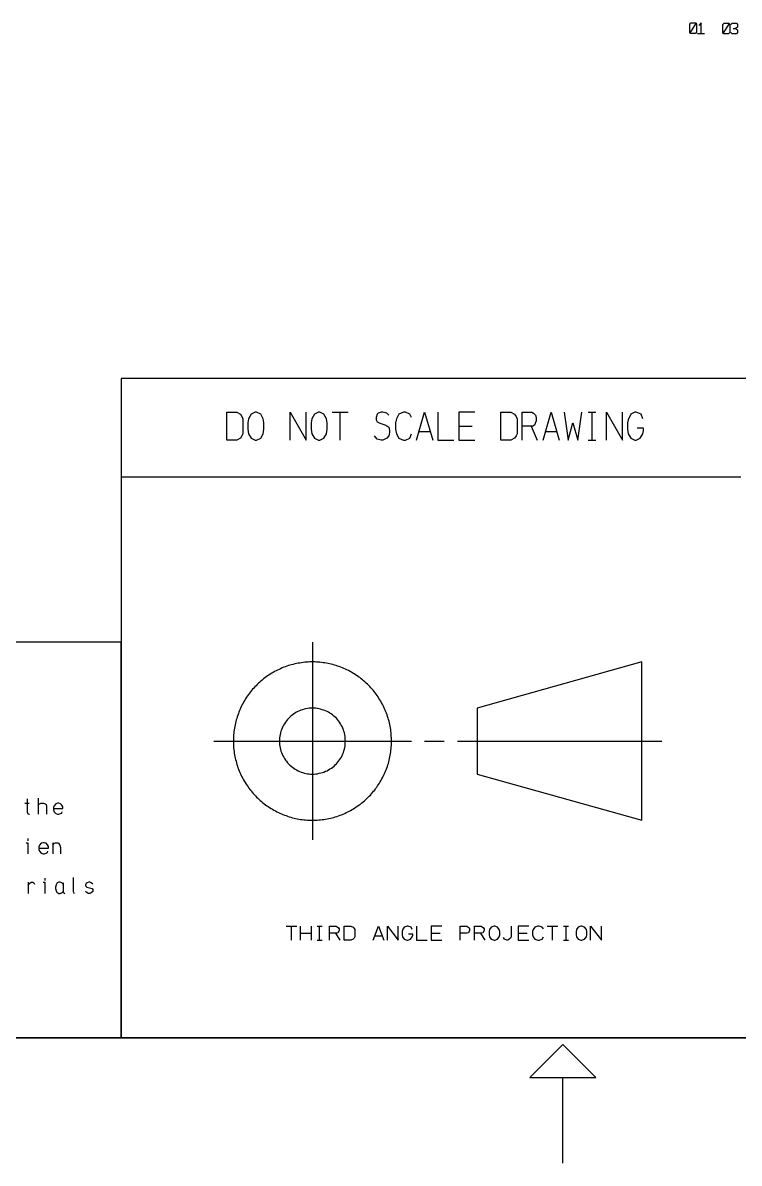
# Model space of a CAD drawing. Extents: x 0 to 1189, y 35 to 806.
# Drawn here: x 481.8 to 631.3, y 35.5 to 273.3 of the extents above; entities that cross this region are included whole.
import ezdxf

# ---------------------------------------------------------------- set-up
doc = ezdxf.new("R2010")
doc.units = 0
doc.layers.add('1', color=1, linetype='CONTINUOUS')

msp = doc.modelspace()

# ---------------------------------------------------------------- linework, layer by layer
at = {"layer": '1'}
for p, q in [((620.97, 273), (621.22, 273.28)), ((620.97, 271.08), (622.4, 273.28)), ((620.97, 271.35), (620.97, 273)), ((621.22, 271.08), (620.97, 271.35)), ((621.22, 273.28), (622.15, 273.28)), ((622.15, 273.28), (622.4, 273)), ((622.4, 271.35), (622.15, 271.08)), ((622.4, 273), (622.4, 271.35)), ((623.35, 273.28), (622.87, 272.73)), ((623.35, 271.08), (623.35, 273.28)), ((627.9, 272.9), (628.15, 273.18)), ((627.9, 270.98), (629.32, 273.18)), ((627.9, 271.25), (627.9, 272.9)), ((628.15, 270.98), (627.9, 271.25)), ((628.15, 273.18), (629.07, 273.18)), ((629.07, 273.18), (629.32, 272.9)), ((629.32, 271.25), (629.07, 270.98)), ((629.32, 272.9), (629.32, 271.25)), ((629.55, 272.9), (629.8, 273.18)), ((629.8, 270.98), (629.55, 271.25)), ((629.8, 273.18), (630.72, 273.18)), ((630.02, 272.08), (630.5, 272.08)), ((630.97, 272.35), (630.5, 272.08)), ((630.5, 272.08), (630.97, 271.8)), ((630.72, 273.18), (630.97, 272.9)), ((630.97, 271.25), (630.72, 270.98)), ((630.97, 272.9), (630.97, 272.35)), ((630.97, 271.8), (630.97, 271.25)), ((622.15, 271.08), (621.22, 271.08)), ((622.62, 271.08), (624.05, 271.08)), ((629.07, 270.98), (628.15, 270.98)), ((630.72, 270.98), (629.8, 270.98)), ((1162.45, 199.13), (502.35, 199.13)), ((502.35, 199.13), (502.35, 61.63)), ((524.38, 186.23), (524.38, 192.1)), ((524.38, 192.1), (526.43, 192.1)), ((526.43, 192.1), (527.2, 191.65)), ((527.2, 191.65), (527.53, 191.2)), ((527.53, 191.2), (527.73, 190.73)), ((527.73, 190.73), (527.73, 187.6)), ((528.88, 190.73), (528.78, 189.83)), ((529.45, 191.65), (528.88, 190.73)), ((530.3, 192.1), (529.45, 191.65)), ((530.6, 192.1), (530.3, 192.1)), ((531.45, 191.65), (530.6, 192.1)), ((531.98, 190.73), (531.45, 191.65)), ((532.13, 189.83), (531.98, 190.73)), ((537.58, 186.23), (537.58, 192.1)), ((537.58, 192.1), (540.93, 186.23)), ((540.93, 186.23), (540.93, 192.1)), ((542.08, 190.73), (541.98, 189.83)), ((542.65, 191.65), (542.08, 190.73)), ((543.5, 192.1), (542.65, 191.65)), ((543.8, 192.1), (543.5, 192.1)), ((544.65, 191.65), (543.8, 192.1)), ((545.18, 190.73), (544.65, 191.65)), ((545.33, 189.83), (545.18, 190.73)), ((546.38, 192.1), (549.73, 192.1)), ((548.05, 186.23), (548.05, 192.1)), ((555.75, 191.65), (555.55, 190.95)), ((555.55, 190.95), (555.55, 190.5)), ((555.55, 190.5), (555.75, 190.05)), ((555.93, 191.88), (555.75, 191.65)), ((556.55, 192.1), (555.93, 191.88)), ((556.93, 192.1), (556.55, 192.1)), ((557.73, 191.88), (556.93, 192.1)), ((558.15, 191.43), (557.73, 191.88)), ((559.75, 190.73), (559.58, 189.83)), ((560.3, 191.65), (559.75, 190.73)), ((561.25, 192.1), (560.3, 191.65)), ((561.63, 192.1), (561.25, 192.1)), ((562.55, 191.65), (561.63, 192.1)), ((562.93, 190.95), (562.55, 191.65)), ((563.98, 186.23), (565.65, 192.1)), ((565.65, 192.1), (567.33, 186.23)), ((568.38, 192.1), (568.38, 186.23)), ((576.13, 192.1), (572.78, 192.1)), ((572.78, 192.1), (572.78, 186.23)), ((581.58, 186.23), (581.58, 192.1)), ((581.58, 192.1), (583.63, 192.1)), ((583.63, 192.1), (584.4, 191.65)), ((584.4, 191.65), (584.75, 191.2)), ((584.75, 191.2), (584.93, 190.73)), ((584.93, 190.73), (584.93, 187.6)), ((585.98, 186.23), (585.98, 192.1)), ((585.98, 192.1), (588.03, 192.1)), ((588.03, 192.1), (588.38, 191.88)), ((588.38, 191.88), (588.8, 191.43)), ((588.95, 190.28), (588.58, 189.35)), ((588.8, 191.43), (588.95, 190.95)), ((588.95, 190.95), (588.95, 190.28)), ((590.38, 186.23), (592.05, 192.1)), ((592.05, 192.1), (593.73, 186.23)), ((594.78, 192.1), (595.63, 186.23)), ((597.65, 186.23), (598.48, 192.1)), ((599.78, 192.1), (601.35, 192.1)), ((600.6, 186.23), (600.6, 192.1)), ((603.58, 186.23), (603.58, 192.1)), ((603.58, 192.1), (606.95, 186.23)), ((606.95, 186.23), (606.95, 192.1)), ((608.1, 190.5), (607.98, 189.83)), ((608.68, 191.65), (608.1, 190.5)), ((609.5, 192.1), (608.68, 191.65)), ((609.8, 192.1), (609.5, 192.1)), ((610.85, 191.65), (609.8, 192.1)), ((611.18, 190.73), (610.85, 191.65)), ((528.78, 189.83), (528.78, 188.53)), ((528.78, 188.53), (528.88, 187.6)), ((531.98, 187.6), (532.13, 188.53)), ((532.13, 188.53), (532.13, 189.83)), ((541.98, 189.83), (541.98, 188.53)), ((541.98, 188.53), (542.08, 187.6)), ((545.18, 187.6), (545.33, 188.53)), ((545.33, 188.53), (545.33, 189.83)), ((555.75, 190.05), (556.15, 189.83)), ((556.15, 189.83), (556.93, 189.58)), ((556.93, 189.58), (557.55, 189.35)), ((557.55, 189.35), (558.15, 188.98)), ((558.15, 188.98), (558.35, 188.28)), ((558.35, 188.28), (558.35, 187.83)), ((559.58, 189.83), (559.58, 188.53)), ((559.58, 188.53), (559.75, 187.6)), ((564.48, 188.05), (566.83, 188.05)), ((572.78, 189.2), (575.6, 189.2)), ((588.2, 189.2), (585.98, 189.2)), ((587.85, 189.2), (589.15, 186.23)), ((588.58, 189.35), (588.2, 189.2)), ((590.88, 188.05), (593.25, 188.05)), ((595.63, 186.23), (596.6, 189.83)), ((596.6, 189.83), (597.65, 186.23)), ((607.98, 189.83), (607.98, 188.53)), ((607.98, 188.53), (608.1, 187.6)), ((611.35, 188.75), (610, 188.75)), ((611.18, 187.6), (611.35, 188.28)), ((611.35, 188.28), (611.35, 188.75)), ((526.43, 186.23), (524.38, 186.23)), ((527.2, 186.68), (526.43, 186.23)), ((527.53, 187.15), (527.2, 186.68)), ((527.73, 187.6), (527.53, 187.15)), ((528.88, 187.6), (529.45, 186.68)), ((529.45, 186.68), (530.3, 186.23)), ((530.3, 186.23), (530.6, 186.23)), ((530.6, 186.23), (531.45, 186.68)), ((531.45, 186.68), (531.98, 187.6)), ((542.08, 187.6), (542.65, 186.68)), ((542.65, 186.68), (543.5, 186.23)), ((543.5, 186.23), (543.8, 186.23)), ((543.8, 186.23), (544.65, 186.68)), ((544.65, 186.68), (545.18, 187.6)), ((555.75, 186.45), (555.18, 187.15)), ((556.55, 186.23), (555.75, 186.45)), ((556.93, 186.23), (556.55, 186.23)), ((557.73, 186.68), (556.93, 186.23)), ((558.15, 187.15), (557.73, 186.68)), ((558.35, 187.83), (558.15, 187.15)), ((559.75, 187.6), (560.3, 186.68)), ((560.3, 186.68), (561.25, 186.23)), ((561.25, 186.23), (561.63, 186.23)), ((561.63, 186.23), (562.55, 186.68)), ((562.55, 186.68), (562.93, 187.6)), ((568.38, 186.23), (571.73, 186.23)), ((572.78, 186.23), (576.13, 186.23)), ((583.63, 186.23), (581.58, 186.23)), ((584.4, 186.68), (583.63, 186.23)), ((584.75, 187.15), (584.4, 186.68)), ((584.93, 187.6), (584.75, 187.15)), ((599.78, 186.23), (601.35, 186.23)), ((608.1, 187.6), (608.68, 186.68)), ((608.68, 186.68), (609.5, 186.23)), ((609.5, 186.23), (609.8, 186.23)), ((609.8, 186.23), (610.65, 186.68)), ((610.65, 186.68), (611.18, 187.6)), ((631.62, 178.5), (502.35, 178.5)), ((502.35, 144.13), (331.82, 144.13)), ((502.35, 61.63), (502.35, 144.13)), ((542.25, 144.13), (542.25, 102.88)), ((534.35, 138), (534.05, 137.83)), ((534.65, 138.15), (534.35, 138)), ((534.98, 138.3), (534.65, 138.15)), ((535.28, 138.45), (534.98, 138.3)), ((535.6, 138.6), (535.28, 138.45)), ((535.93, 138.75), (535.6, 138.6)), ((536.25, 138.88), (535.93, 138.75)), ((536.58, 139), (536.25, 138.88)), ((536.9, 139.1), (536.58, 139)), ((537.23, 139.23), (536.9, 139.1)), ((537.55, 139.33), (537.23, 139.23)), ((537.9, 139.43), (537.55, 139.33)), ((538.23, 139.5), (537.9, 139.43)), ((538.58, 139.58), (538.23, 139.5)), ((538.9, 139.65), (538.58, 139.58)), ((539.25, 139.73), (538.9, 139.65)), ((539.6, 139.78), (539.25, 139.73)), ((539.95, 139.85), (539.6, 139.78)), ((540.3, 139.88), (539.95, 139.85)), ((540.63, 139.93), (540.3, 139.88)), ((540.98, 139.95), (540.63, 139.93)), ((541.33, 139.98), (540.98, 139.95)), ((541.68, 140), (541.33, 139.98)), ((542.03, 140), (541.68, 140)), ((542.38, 140), (542.03, 140)), ((542.73, 140), (542.38, 140)), ((543.08, 139.98), (542.73, 140)), ((543.43, 139.95), (543.08, 139.98)), ((543.78, 139.93), (543.43, 139.95)), ((544.13, 139.9), (543.78, 139.93)), ((544.45, 139.85), (544.13, 139.9)), ((544.8, 139.8), (544.45, 139.85)), ((545.15, 139.75), (544.8, 139.8)), ((545.5, 139.68), (545.15, 139.75)), ((545.83, 139.6), (545.5, 139.68)), ((546.18, 139.53), (545.83, 139.6)), ((546.5, 139.45), (546.18, 139.53)), ((546.85, 139.35), (546.5, 139.45)), ((547.18, 139.25), (546.85, 139.35)), ((547.5, 139.13), (547.18, 139.25)), ((547.85, 139.03), (547.5, 139.13)), ((548.18, 138.9), (547.85, 139.03)), ((548.5, 138.78), (548.18, 138.9)), ((548.8, 138.63), (548.5, 138.78)), ((549.13, 138.5), (548.8, 138.63)), ((549.45, 138.35), (549.13, 138.5)), ((549.75, 138.2), (549.45, 138.35)), ((550.08, 138.03), (549.75, 138.2)), ((550.38, 137.85), (550.08, 138.03)), ((611, 140), (576.63, 130.38)), ((611, 107), (611, 140)), ((530.98, 135.55), (530.73, 135.3)), ((531.23, 135.78), (530.98, 135.55)), ((531.48, 136), (531.23, 135.78)), ((531.75, 136.23), (531.48, 136)), ((532.03, 136.45), (531.75, 136.23)), ((532.3, 136.68), (532.03, 136.45)), ((532.58, 136.88), (532.3, 136.68)), ((532.88, 137.08), (532.58, 136.88)), ((533.15, 137.28), (532.88, 137.08)), ((533.45, 137.45), (533.15, 137.28)), ((533.75, 137.65), (533.45, 137.45)), ((534.05, 137.83), (533.75, 137.65)), ((550.68, 137.68), (550.38, 137.85)), ((550.98, 137.5), (550.68, 137.68)), ((551.25, 137.33), (550.98, 137.5)), ((551.55, 137.13), (551.25, 137.33)), ((551.83, 136.93), (551.55, 137.13)), ((552.13, 136.73), (551.83, 136.93)), ((552.4, 136.5), (552.13, 136.73)), ((552.68, 136.3), (552.4, 136.5)), ((552.93, 136.08), (552.68, 136.3)), ((553.2, 135.85), (552.93, 136.08)), ((553.45, 135.6), (553.2, 135.85)), ((553.7, 135.38), (553.45, 135.6)), ((528.9, 133.2), (528.7, 132.93)), ((529.1, 133.48), (528.9, 133.2)), ((529.33, 133.75), (529.1, 133.48)), ((529.53, 134.03), (529.33, 133.75)), ((529.75, 134.3), (529.53, 134.03)), ((530, 134.55), (529.75, 134.3)), ((530.23, 134.8), (530, 134.55)), ((530.48, 135.05), (530.23, 134.8)), ((530.73, 135.3), (530.48, 135.05)), ((553.95, 135.13), (553.7, 135.38)), ((554.2, 134.88), (553.95, 135.13)), ((554.45, 134.63), (554.2, 134.88)), ((554.68, 134.35), (554.45, 134.63)), ((554.9, 134.1), (554.68, 134.35)), ((555.13, 133.83), (554.9, 134.1)), ((555.33, 133.55), (555.13, 133.83)), ((555.55, 133.28), (555.33, 133.55)), ((555.75, 132.98), (555.55, 133.28)), ((527.45, 130.83), (527.3, 130.5)), ((527.6, 131.13), (527.45, 130.83)), ((527.78, 131.43), (527.6, 131.13)), ((527.95, 131.75), (527.78, 131.43)), ((528.13, 132.05), (527.95, 131.75)), ((528.3, 132.33), (528.13, 132.05)), ((528.5, 132.63), (528.3, 132.33)), ((528.7, 132.93), (528.5, 132.63)), ((555.95, 132.7), (555.75, 132.98)), ((556.13, 132.4), (555.95, 132.7)), ((556.33, 132.1), (556.13, 132.4)), ((556.5, 131.8), (556.33, 132.1)), ((556.68, 131.5), (556.5, 131.8)), ((556.83, 131.2), (556.68, 131.5)), ((557, 130.9), (556.83, 131.2)), ((557.15, 130.58), (557, 130.9)), ((526.53, 128.55), (526.43, 128.23)), ((526.65, 128.9), (526.53, 128.55)), ((526.78, 129.23), (526.65, 128.9)), ((526.88, 129.55), (526.78, 129.23)), ((527.03, 129.88), (526.88, 129.55)), ((527.15, 130.18), (527.03, 129.88)), ((527.3, 130.5), (527.15, 130.18)), ((537.5, 128.48), (537.25, 128.23)), ((537.75, 128.7), (537.5, 128.48)), ((538.03, 128.93), (537.75, 128.7)), ((538.3, 129.13), (538.03, 128.93)), ((538.6, 129.33), (538.3, 129.13)), ((538.9, 129.5), (538.6, 129.33)), ((539.2, 129.68), (538.9, 129.5)), ((539.53, 129.8), (539.2, 129.68)), ((539.85, 129.95), (539.53, 129.8)), ((540.18, 130.05), (539.85, 129.95)), ((540.5, 130.15), (540.18, 130.05)), ((540.85, 130.23), (540.5, 130.15)), ((541.2, 130.3), (540.85, 130.23)), ((541.55, 130.35), (541.2, 130.3)), ((541.88, 130.38), (541.55, 130.35)), ((542.23, 130.38), (541.88, 130.38)), ((542.58, 130.38), (542.23, 130.38)), ((542.93, 130.35), (542.58, 130.38)), ((543.28, 130.3), (542.93, 130.35)), ((543.63, 130.23), (543.28, 130.3)), ((543.95, 130.15), (543.63, 130.23)), ((544.3, 130.05), (543.95, 130.15)), ((544.63, 129.95), (544.3, 130.05)), ((544.95, 129.83), (544.63, 129.95)), ((545.28, 129.68), (544.95, 129.83)), ((545.58, 129.5), (545.28, 129.68)), ((545.88, 129.33), (545.58, 129.5)), ((546.18, 129.15), (545.88, 129.33)), ((546.45, 128.95), (546.18, 129.15)), ((546.73, 128.73), (546.45, 128.95)), ((546.98, 128.48), (546.73, 128.73)), ((547.23, 128.25), (546.98, 128.48)), ((557.3, 130.25), (557.15, 130.58)), ((557.43, 129.95), (557.3, 130.25)), ((557.58, 129.63), (557.43, 129.95)), ((557.7, 129.3), (557.58, 129.63)), ((557.8, 128.98), (557.7, 129.3)), ((557.93, 128.65), (557.8, 128.98)), ((558.03, 128.3), (557.93, 128.65)), ((576.63, 130.38), (576.63, 116.63)), ((525.95, 126.2), (525.9, 125.85)), ((526.03, 126.53), (525.95, 126.2)), ((526.1, 126.88), (526.03, 126.53)), ((526.18, 127.23), (526.1, 126.88)), ((526.25, 127.55), (526.18, 127.23)), ((526.33, 127.9), (526.25, 127.55)), ((526.43, 128.23), (526.33, 127.9)), ((535.93, 126.2), (535.8, 125.88)), ((536.08, 126.53), (535.93, 126.2)), ((536.23, 126.83), (536.08, 126.53)), ((536.4, 127.13), (536.23, 126.83)), ((536.6, 127.43), (536.4, 127.13)), ((536.8, 127.7), (536.6, 127.43)), ((537.03, 127.98), (536.8, 127.7)), ((537.25, 128.23), (537.03, 127.98)), ((547.45, 127.98), (547.23, 128.25)), ((547.68, 127.7), (547.45, 127.98)), ((547.88, 127.43), (547.68, 127.7)), ((548.08, 127.13), (547.88, 127.43)), ((548.25, 126.83), (548.08, 127.13)), ((548.43, 126.53), (548.25, 126.83)), ((548.55, 126.2), (548.43, 126.53)), ((548.7, 125.88), (548.55, 126.2)), ((558.13, 127.98), (558.03, 128.3)), ((558.23, 127.63), (558.13, 127.98)), ((558.3, 127.3), (558.23, 127.63)), ((558.38, 126.95), (558.3, 127.3)), ((558.45, 126.63), (558.38, 126.95)), ((558.5, 126.28), (558.45, 126.63)), ((558.58, 125.93), (558.5, 126.28)), ((525.78, 124.45), (525.75, 124.1)), ((525.75, 124.1), (525.75, 123.75)), ((525.75, 123.75), (525.75, 123.43)), ((525.8, 124.8), (525.78, 124.45)), ((525.83, 125.15), (525.8, 124.8)), ((525.85, 125.5), (525.83, 125.15)), ((525.9, 125.85), (525.85, 125.5)), ((535.4, 124.18), (535.38, 123.83)), ((535.38, 123.83), (535.38, 123.48)), ((535.45, 124.53), (535.4, 124.18)), ((535.5, 124.88), (535.45, 124.53)), ((535.58, 125.2), (535.5, 124.88)), ((535.68, 125.55), (535.58, 125.2)), ((535.8, 125.88), (535.68, 125.55)), ((548.8, 125.55), (548.7, 125.88)), ((548.9, 125.23), (548.8, 125.55)), ((548.98, 124.88), (548.9, 125.23)), ((549.05, 124.55), (548.98, 124.88)), ((549.08, 124.2), (549.05, 124.55)), ((549.1, 123.85), (549.08, 124.2)), ((549.13, 123.5), (549.1, 123.85)), ((558.6, 125.58), (558.58, 125.93)), ((558.65, 125.23), (558.6, 125.58)), ((558.68, 124.9), (558.65, 125.23)), ((558.7, 124.55), (558.68, 124.9)), ((558.73, 124.2), (558.7, 124.55)), ((558.75, 123.85), (558.73, 124.2)), ((558.75, 123.5), (558.75, 123.85)), ((521.63, 123.5), (562.88, 123.5)), ((525.75, 123.43), (525.75, 123.08)), ((525.75, 123.08), (525.75, 122.73)), ((525.75, 122.73), (525.78, 122.38)), ((525.78, 122.38), (525.8, 122.03)), ((525.8, 122.03), (525.85, 121.68)), ((525.85, 121.68), (525.88, 121.33)), ((525.88, 121.33), (525.93, 120.98)), ((535.38, 123.48), (535.38, 123.13)), ((535.38, 123.13), (535.4, 122.78)), ((535.4, 122.78), (535.45, 122.45)), ((535.45, 122.45), (535.5, 122.1)), ((535.5, 122.1), (535.6, 121.75)), ((535.6, 121.75), (535.68, 121.43)), ((535.68, 121.43), (535.8, 121.1)), ((548.7, 121.15), (548.8, 121.48)), ((548.8, 121.48), (548.9, 121.8)), ((548.9, 121.8), (548.98, 122.15)), ((548.98, 122.15), (549.05, 122.5)), ((549.05, 122.5), (549.08, 122.83)), ((549.08, 122.83), (549.1, 123.18)), ((549.1, 123.18), (549.13, 123.5)), ((558.6, 121.23), (558.63, 121.58)), ((558.63, 121.58), (558.68, 121.93)), ((558.68, 121.93), (558.7, 122.28)), ((558.7, 122.28), (558.73, 122.63)), ((558.73, 122.98), (558.75, 123.33)), ((558.73, 122.63), (558.73, 122.98)), ((558.75, 123.33), (558.75, 123.5)), ((565.63, 123.5), (569.75, 123.5)), ((572.5, 123.5), (615.13, 123.5)), ((525.93, 120.98), (526, 120.65)), ((526, 120.65), (526.05, 120.3)), ((526.05, 120.3), (526.13, 119.95)), ((526.13, 119.95), (526.2, 119.63)), ((526.2, 119.63), (526.3, 119.28)), ((526.3, 119.28), (526.38, 118.95)), ((526.38, 118.95), (526.48, 118.6)), ((535.8, 121.1), (535.93, 120.78)), ((535.93, 120.78), (536.08, 120.45)), ((536.08, 120.45), (536.25, 120.15)), ((536.25, 120.15), (536.43, 119.85)), ((536.43, 119.85), (536.6, 119.55)), ((536.6, 119.55), (536.83, 119.28)), ((536.83, 119.28), (537.05, 119)), ((537.05, 119), (537.28, 118.75)), ((547.25, 118.78), (547.48, 119.05)), ((547.48, 119.05), (547.7, 119.3)), ((547.7, 119.3), (547.9, 119.6)), ((547.9, 119.6), (548.1, 119.88)), ((548.1, 119.88), (548.28, 120.18)), ((548.28, 120.18), (548.43, 120.5)), ((548.43, 120.5), (548.58, 120.83)), ((548.58, 120.83), (548.7, 121.15)), ((558.08, 118.85), (558.18, 119.18)), ((558.18, 119.18), (558.25, 119.53)), ((558.25, 119.53), (558.35, 119.85)), ((558.35, 119.85), (558.4, 120.2)), ((558.4, 120.2), (558.48, 120.55)), ((558.48, 120.55), (558.53, 120.9)), ((558.53, 120.9), (558.6, 121.23)), ((526.48, 118.6), (526.58, 118.28)), ((526.58, 118.28), (526.7, 117.95)), ((526.7, 117.95), (526.83, 117.63)), ((526.83, 117.63), (526.95, 117.3)), ((526.95, 117.3), (527.08, 116.98)), ((527.08, 116.98), (527.23, 116.65)), ((527.23, 116.65), (527.38, 116.35)), ((537.28, 118.75), (537.53, 118.5)), ((537.53, 118.5), (537.78, 118.28)), ((537.78, 118.28), (538.05, 118.05)), ((538.05, 118.05), (538.33, 117.85)), ((538.33, 117.85), (538.63, 117.65)), ((538.63, 117.65), (538.93, 117.48)), ((538.93, 117.48), (539.23, 117.33)), ((539.23, 117.33), (539.55, 117.18)), ((539.55, 117.18), (539.88, 117.05)), ((539.88, 117.05), (540.2, 116.93)), ((540.2, 116.93), (540.55, 116.83)), ((540.55, 116.83), (540.88, 116.75)), ((540.88, 116.75), (541.23, 116.7)), ((541.23, 116.7), (541.58, 116.65)), ((541.58, 116.65), (541.93, 116.63)), ((541.93, 116.63), (542.28, 116.63)), ((542.28, 116.63), (542.63, 116.63)), ((542.63, 116.63), (542.98, 116.65)), ((542.98, 116.65), (543.3, 116.7)), ((543.3, 116.7), (543.65, 116.78)), ((543.65, 116.78), (544, 116.85)), ((544, 116.85), (544.33, 116.95)), ((544.33, 116.95), (544.65, 117.05)), ((544.65, 117.05), (544.98, 117.2)), ((544.98, 117.2), (545.3, 117.33)), ((545.3, 117.33), (545.6, 117.5)), ((545.6, 117.5), (545.9, 117.68)), ((545.9, 117.68), (546.2, 117.88)), ((546.2, 117.88), (546.48, 118.08)), ((546.48, 118.08), (546.75, 118.3)), ((546.75, 118.3), (547, 118.53)), ((547, 118.53), (547.25, 118.78)), ((557.08, 116.25), (557.23, 116.58)), ((557.23, 116.58), (557.38, 116.88)), ((557.38, 116.88), (557.5, 117.2)), ((557.5, 117.2), (557.63, 117.53)), ((557.63, 117.53), (557.75, 117.85)), ((557.75, 117.85), (557.88, 118.18)), ((557.88, 118.18), (557.98, 118.53)), ((557.98, 118.53), (558.08, 118.85)), ((576.63, 116.63), (611, 107)), ((527.38, 116.35), (527.53, 116.03)), ((527.53, 116.03), (527.7, 115.73)), ((527.7, 115.73), (527.85, 115.43)), ((527.85, 115.43), (528.03, 115.1)), ((528.03, 115.1), (528.2, 114.83)), ((528.2, 114.83), (528.4, 114.53)), ((528.4, 114.53), (528.6, 114.23)), ((528.6, 114.23), (528.8, 113.95)), ((555.65, 113.88), (555.85, 114.15)), ((555.85, 114.15), (556.03, 114.45)), ((556.03, 114.45), (556.23, 114.73)), ((556.23, 114.73), (556.4, 115.03)), ((556.4, 115.03), (556.58, 115.33)), ((556.58, 115.33), (556.75, 115.63)), ((556.75, 115.63), (556.93, 115.95)), ((556.93, 115.95), (557.08, 116.25)), ((528.8, 113.95), (529, 113.65)), ((529, 113.65), (529.2, 113.38)), ((529.2, 113.38), (529.43, 113.1)), ((529.43, 113.1), (529.65, 112.85)), ((529.65, 112.85), (529.88, 112.58)), ((529.88, 112.58), (530.1, 112.33)), ((530.1, 112.33), (530.35, 112.08)), ((530.35, 112.08), (530.58, 111.83)), ((530.58, 111.83), (530.83, 111.58)), ((553.83, 111.75), (554.08, 112)), ((554.08, 112), (554.33, 112.25)), ((554.33, 112.25), (554.55, 112.5)), ((554.55, 112.5), (554.78, 112.78)), ((554.78, 112.78), (555, 113.03)), ((555, 113.03), (555.23, 113.3)), ((555.23, 113.3), (555.43, 113.58)), ((555.43, 113.58), (555.65, 113.88)), ((482.25, 110.55), (483.13, 110.55)), ((482.68, 111.45), (482.68, 108.78)), ((485.03, 111.58), (485.03, 108.25)), ((485.03, 110.03), (485.15, 110.28)), ((485.15, 110.28), (485.3, 110.43)), ((485.3, 110.43), (485.65, 110.55)), ((485.65, 110.55), (486.15, 110.55)), ((486.15, 110.55), (486.5, 110.43)), ((486.5, 110.43), (486.65, 110.28)), ((486.65, 110.28), (486.78, 110.03)), ((486.78, 110.03), (486.78, 108.25)), ((488.33, 110.03), (488.18, 109.68)), ((488.18, 109.68), (488.18, 109.15)), ((488.18, 109.43), (490.18, 109.43)), ((488.68, 110.43), (488.33, 110.03)), ((489.05, 110.55), (488.68, 110.43)), ((489.3, 110.55), (489.05, 110.55)), ((489.68, 110.43), (489.3, 110.55)), ((489.95, 110.15), (489.68, 110.43)), ((490.18, 109.8), (489.95, 110.15)), ((490.18, 109.43), (490.18, 109.8)), ((530.83, 111.58), (531.1, 111.33)), ((531.1, 111.33), (531.35, 111.1)), ((531.35, 111.1), (531.63, 110.88)), ((531.63, 110.88), (531.88, 110.65)), ((531.88, 110.65), (532.15, 110.43)), ((532.15, 110.43), (532.43, 110.23)), ((532.43, 110.23), (532.73, 110.03)), ((532.73, 110.03), (533, 109.83)), ((533, 109.83), (533.3, 109.63)), ((533.3, 109.63), (533.6, 109.45)), ((533.6, 109.45), (533.88, 109.28)), ((550.53, 109.23), (550.83, 109.4)), ((550.83, 109.4), (551.1, 109.58)), ((551.1, 109.58), (551.4, 109.78)), ((551.4, 109.78), (551.7, 109.98)), ((551.7, 109.98), (551.98, 110.18)), ((551.98, 110.18), (552.25, 110.38)), ((552.25, 110.38), (552.53, 110.6)), ((552.53, 110.6), (552.8, 110.8)), ((552.8, 110.8), (553.08, 111.05)), ((553.08, 111.05), (553.33, 111.28)), ((553.33, 111.28), (553.58, 111.5)), ((553.58, 111.5), (553.83, 111.75)), ((482.68, 108.78), (482.8, 108.38)), ((482.8, 108.38), (483.03, 108.25)), ((483.03, 108.25), (483.23, 108.25)), ((488.18, 109.15), (488.33, 108.78)), ((488.33, 108.78), (488.68, 108.38)), ((488.68, 108.38), (489.05, 108.25)), ((489.05, 108.25), (489.3, 108.25)), ((489.3, 108.25), (489.68, 108.38)), ((489.68, 108.38), (489.95, 108.5)), ((489.95, 108.5), (490.05, 108.78)), ((533.88, 109.28), (534.2, 109.1)), ((534.2, 109.1), (534.5, 108.93)), ((534.5, 108.93), (534.8, 108.78)), ((534.8, 108.78), (535.13, 108.6)), ((535.13, 108.6), (535.43, 108.48)), ((535.43, 108.48), (535.75, 108.33)), ((535.75, 108.33), (536.08, 108.2)), ((536.08, 108.2), (536.4, 108.08)), ((536.4, 108.08), (536.73, 107.95)), ((536.73, 107.95), (537.05, 107.83)), ((537.05, 107.83), (537.4, 107.73)), ((537.4, 107.73), (537.73, 107.63)), ((537.73, 107.63), (538.05, 107.53)), ((538.05, 107.53), (538.4, 107.45)), ((538.4, 107.45), (538.73, 107.38)), ((538.73, 107.38), (539.08, 107.3)), ((539.08, 107.3), (539.43, 107.25)), ((539.43, 107.25), (539.78, 107.18)), ((539.78, 107.18), (540.1, 107.13)), ((540.1, 107.13), (540.45, 107.1)), ((540.45, 107.1), (540.8, 107.05)), ((540.8, 107.05), (541.15, 107.03)), ((541.15, 107.03), (541.5, 107)), ((542.9, 107), (543.25, 107.03)), ((543.25, 107.03), (543.58, 107.05)), ((543.58, 107.05), (543.93, 107.08)), ((543.93, 107.08), (544.28, 107.13)), ((544.28, 107.13), (544.63, 107.18)), ((544.63, 107.18), (544.98, 107.23)), ((544.98, 107.23), (545.33, 107.28)), ((545.33, 107.28), (545.65, 107.35)), ((545.65, 107.35), (546, 107.43)), ((546, 107.43), (546.33, 107.5)), ((546.33, 107.5), (546.68, 107.6)), ((546.68, 107.6), (547, 107.7)), ((547, 107.7), (547.33, 107.8)), ((547.33, 107.8), (547.68, 107.9)), ((547.68, 107.9), (548, 108.03)), ((548, 108.03), (548.33, 108.15)), ((548.33, 108.15), (548.65, 108.28)), ((548.65, 108.28), (548.98, 108.43)), ((548.98, 108.43), (549.28, 108.58)), ((549.28, 108.58), (549.6, 108.73)), ((549.6, 108.73), (549.9, 108.88)), ((549.9, 108.88), (550.2, 109.05)), ((550.2, 109.05), (550.53, 109.23)), ((541.5, 107), (541.85, 107)), ((541.85, 107), (542.2, 107)), ((542.2, 107), (542.55, 107)), ((542.55, 107), (542.9, 107)), ((482.5, 102.3), (482.85, 102.3)), ((482.85, 103.2), (482.85, 102.68)), ((482.85, 102.3), (482.85, 100)), ((486.03, 102.3), (485.65, 102.18)), ((486.28, 102.3), (486.03, 102.3)), ((486.65, 102.18), (486.28, 102.3)), ((488.05, 102.3), (488.05, 100)), ((488.4, 102.18), (488.63, 102.3)), ((488.63, 102.3), (489.08, 102.3)), ((489.08, 102.3), (489.28, 102.18)), ((485.3, 101.78), (485.15, 101.43)), ((485.15, 101.43), (485.15, 100.9)), ((485.15, 101.18), (487.15, 101.18)), ((485.15, 100.9), (485.3, 100.53)), ((485.65, 102.18), (485.3, 101.78)), ((485.3, 100.53), (485.65, 100.13)), ((485.65, 100.13), (486.03, 100)), ((486.03, 100), (486.28, 100)), ((486.28, 100), (486.65, 100.13)), ((486.93, 101.9), (486.65, 102.18)), ((486.65, 100.13), (486.93, 100.25)), ((487.15, 101.55), (486.93, 101.9)), ((486.93, 100.25), (487.03, 100.53)), ((487.15, 101.18), (487.15, 101.55)), ((488.05, 101.78), (488.4, 102.18)), ((489.28, 102.18), (489.4, 102.03)), ((489.4, 102.03), (489.5, 101.78)), ((489.5, 101.78), (489.65, 101.3)), ((489.65, 101.3), (489.65, 100)), ((482.9, 94.05), (482.9, 91.75)), ((482.9, 93.43), (483.23, 93.78)), ((483.23, 93.78), (483.58, 94.05)), ((483.58, 94.05), (483.9, 94.05)), ((483.9, 94.05), (484.13, 93.93)), ((484.13, 93.93), (484.25, 93.65)), ((486.08, 94.05), (486.43, 94.05)), ((486.43, 94.95), (486.43, 94.43)), ((486.43, 94.05), (486.43, 91.75)), ((488.73, 93.53), (488.6, 93.05)), ((488.6, 93.05), (488.6, 92.78)), ((488.6, 92.78), (488.73, 92.28)), ((488.98, 93.93), (488.73, 93.53)), ((489.35, 94.05), (488.98, 93.93)), ((489.6, 94.05), (489.35, 94.05)), ((489.98, 93.93), (489.6, 94.05)), ((490.23, 93.65), (489.98, 93.93)), ((490.23, 93.93), (490.23, 92.15)), ((492.3, 95.08), (492.3, 92.15)), ((495, 93.78), (494.9, 93.53)), ((494.9, 93.53), (494.9, 93.3)), ((494.9, 93.3), (495.13, 93.05)), ((495.23, 93.93), (495, 93.78)), ((495.13, 93.05), (496.25, 92.78)), ((495.55, 94.05), (495.23, 93.93)), ((495.78, 94.05), (495.55, 94.05)), ((496.1, 93.93), (495.78, 94.05)), ((496.45, 93.65), (496.1, 93.93)), ((496.25, 92.78), (496.45, 92.53)), ((488.73, 92.28), (488.88, 92)), ((488.88, 92), (489.1, 91.88)), ((489.1, 91.88), (489.35, 91.75)), ((489.35, 91.75), (489.6, 91.75)), ((489.6, 91.75), (489.85, 91.88)), ((489.85, 91.88), (490.08, 92)), ((490.08, 92), (490.23, 92.15)), ((490.23, 92.15), (490.35, 91.88)), ((490.35, 91.88), (490.6, 91.75)), ((492.3, 92.15), (492.43, 91.88)), ((492.43, 91.88), (492.53, 91.75)), ((495.23, 91.88), (494.9, 92.15)), ((495.45, 91.75), (495.23, 91.88)), ((495.78, 91.75), (495.45, 91.75)), ((496.1, 91.88), (495.78, 91.75)), ((496.45, 92.15), (496.1, 91.88)), ((496.45, 92.53), (496.45, 92.15)), ((536.75, 84.93), (538.98, 84.93)), ((537.85, 81.98), (537.85, 84.93)), ((539.78, 81.98), (539.78, 84.93)), ((539.78, 83.48), (542, 83.48)), ((542, 84.93), (542, 81.98)), ((543.2, 84.93), (544.25, 84.93)), ((543.73, 81.98), (543.73, 84.93)), ((545.83, 81.98), (545.83, 84.93)), ((545.83, 84.93), (547.2, 84.93)), ((547.3, 83.48), (545.83, 83.48)), ((547.08, 83.48), (547.93, 81.98)), ((547.2, 84.93), (547.43, 84.8)), ((547.55, 83.55), (547.3, 83.48)), ((547.43, 84.8), (547.7, 84.58)), ((547.8, 84), (547.55, 83.55)), ((547.7, 84.58), (547.8, 84.35)), ((547.8, 84.35), (547.8, 84)), ((548.85, 81.98), (548.85, 84.93)), ((548.85, 84.93), (550.23, 84.93)), ((550.23, 84.93), (550.73, 84.68)), ((550.73, 84.68), (550.95, 84.45)), ((550.95, 84.45), (551.08, 84.23)), ((551.08, 84.23), (551.08, 82.65)), ((554.9, 81.98), (556.03, 84.93)), ((556.03, 84.93), (557.13, 81.98)), ((557.93, 81.98), (557.93, 84.93)), ((557.93, 84.93), (560.15, 81.98)), ((560.15, 81.98), (560.15, 84.93)), ((561.03, 84.13), (560.95, 83.78)), ((560.95, 83.78), (560.95, 83.13)), ((561.4, 84.68), (561.03, 84.13)), ((561.98, 84.93), (561.4, 84.68)), ((562.18, 84.93), (561.98, 84.93)), ((562.85, 84.68), (562.18, 84.93)), ((563.18, 83.23), (562.3, 83.23)), ((563.08, 84.23), (562.85, 84.68)), ((563.18, 83), (563.18, 83.23)), ((563.98, 84.93), (563.98, 81.98)), ((569.23, 84.93), (567, 84.93)), ((567, 84.93), (567, 81.98)), ((567, 83.48), (568.88, 83.48)), ((573.05, 81.98), (573.05, 84.93)), ((573.05, 84.93), (574.43, 84.93)), ((574.53, 83.48), (573.05, 83.48)), ((574.43, 84.93), (574.65, 84.8)), ((574.78, 83.55), (574.53, 83.48)), ((574.65, 84.8), (574.93, 84.58)), ((575.03, 84), (574.78, 83.55)), ((574.93, 84.58), (575.03, 84.35)), ((575.03, 84.35), (575.03, 84)), ((576.08, 81.98), (576.08, 84.93)), ((576.08, 84.93), (577.45, 84.93)), ((577.55, 83.48), (576.08, 83.48)), ((577.33, 83.48), (578.18, 81.98)), ((577.45, 84.93), (577.68, 84.8)), ((577.8, 83.55), (577.55, 83.48)), ((577.68, 84.8), (577.95, 84.58)), ((578.05, 84), (577.8, 83.55)), ((577.95, 84.58), (578.05, 84.35)), ((578.05, 84.35), (578.05, 84)), ((579.18, 84.23), (579.1, 83.78)), ((579.1, 83.78), (579.1, 83.13)), ((579.55, 84.68), (579.18, 84.23)), ((580.13, 84.93), (579.55, 84.68)), ((580.33, 84.93), (580.13, 84.93)), ((580.88, 84.68), (580.33, 84.93)), ((581.23, 84.23), (580.88, 84.68)), ((581.35, 83.78), (581.23, 84.23)), ((581.35, 83.13), (581.35, 83.78)), ((583.7, 84.93), (583.7, 82.65)), ((587.4, 84.93), (585.15, 84.93)), ((585.15, 84.93), (585.15, 81.98)), ((585.15, 83.48), (587.03, 83.48)), ((588.3, 84.23), (588.18, 83.78)), ((588.18, 83.78), (588.18, 83.13)), ((588.65, 84.68), (588.3, 84.23)), ((589.3, 84.93), (588.65, 84.68)), ((589.55, 84.93), (589.3, 84.93)), ((590.15, 84.68), (589.55, 84.93)), ((590.43, 84.35), (590.15, 84.68)), ((591.2, 84.93), (593.45, 84.93)), ((592.33, 81.98), (592.33, 84.93)), ((594.63, 84.93), (595.68, 84.93)), ((595.18, 81.98), (595.18, 84.93)), ((597.33, 84.23), (597.25, 83.78)), ((597.25, 83.78), (597.25, 83.13)), ((597.7, 84.68), (597.33, 84.23)), ((598.28, 84.93), (597.7, 84.68)), ((598.48, 84.93), (598.28, 84.93)), ((599.03, 84.68), (598.48, 84.93)), ((599.4, 84.23), (599.03, 84.68)), ((599.5, 83.78), (599.4, 84.23)), ((599.5, 83.13), (599.5, 83.78)), ((600.28, 81.98), (600.28, 84.93)), ((600.28, 84.93), (602.53, 81.98)), ((602.53, 81.98), (602.53, 84.93)), ((543.2, 81.98), (544.25, 81.98)), ((550.23, 81.98), (548.85, 81.98)), ((550.73, 82.2), (550.23, 81.98)), ((550.95, 82.43), (550.73, 82.2)), ((551.08, 82.65), (550.95, 82.43)), ((555.23, 82.9), (556.8, 82.9)), ((560.95, 83.13), (561.03, 82.65)), ((561.03, 82.65), (561.4, 82.2)), ((561.4, 82.2), (561.98, 81.98)), ((561.98, 81.98), (562.18, 81.98)), ((562.18, 81.98), (562.73, 82.2)), ((562.73, 82.2), (563.08, 82.65)), ((563.08, 82.65), (563.18, 83)), ((563.98, 81.98), (566.2, 81.98)), ((567, 81.98), (569.23, 81.98)), ((579.1, 83.13), (579.18, 82.65)), ((579.18, 82.65), (579.55, 82.2)), ((579.55, 82.2), (580.13, 81.98)), ((580.13, 81.98), (580.33, 81.98)), ((580.33, 81.98), (580.88, 82.2)), ((580.88, 82.2), (581.23, 82.65)), ((581.23, 82.65), (581.35, 83.13)), ((582.35, 82.2), (582.13, 82.55)), ((582.78, 81.98), (582.35, 82.2)), ((583.03, 81.98), (582.78, 81.98)), ((583.25, 82.1), (583.03, 81.98)), ((583.58, 82.43), (583.25, 82.1)), ((583.7, 82.65), (583.58, 82.43)), ((585.15, 81.98), (587.4, 81.98)), ((588.18, 83.13), (588.3, 82.65)), ((588.3, 82.65), (588.65, 82.2)), ((588.65, 82.2), (589.3, 81.98)), ((589.3, 81.98), (589.55, 81.98)), ((589.55, 81.98), (590.15, 82.2)), ((590.15, 82.2), (590.43, 82.65)), ((594.63, 81.98), (595.68, 81.98)), ((597.25, 83.13), (597.33, 82.65)), ((597.33, 82.65), (597.7, 82.2)), ((597.7, 82.2), (598.28, 81.98)), ((598.28, 81.98), (598.48, 81.98)), ((598.48, 81.98), (599.03, 82.2)), ((599.03, 82.2), (599.4, 82.65)), ((599.4, 82.65), (599.5, 83.13)), ((1162.45, 61.63), (26.55, 61.63)), ((331.82, 61.63), (502.35, 61.63)), ((502.35, 61.63), (1162.45, 61.63)), ((594.5, 60.25), (587.63, 53.35)), ((601.38, 53.35), (594.5, 60.25)), ((587.63, 53.35), (601.38, 53.35)), ((594.5, 35.48), (594.5, 53.35))]:
    msp.add_line(p, q, dxfattribs=at)

doc.saveas('drawing.dxf')
